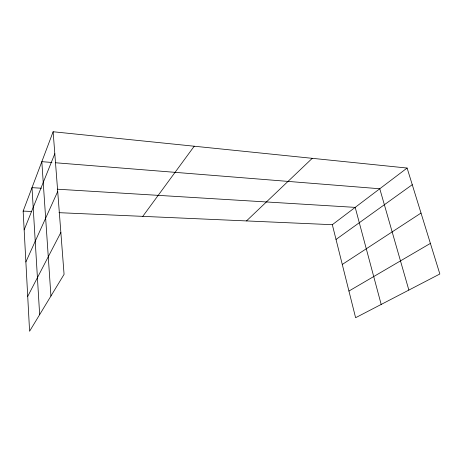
<?xml version="1.0" encoding="UTF-8"?>
<svg xmlns="http://www.w3.org/2000/svg" width="463" height="463" viewBox="0 0 463 463"><rect width="100%" height="100%" fill="white"/><g stroke="black" fill="none" stroke-linecap="round" stroke-linejoin="round"><path stroke-width="0.69" d="M53.129 131.752L64.073 274.345L29.586 331.248L23.15 211.093L53.129 131.752L407.11 168.046L439.85 273.992L355.607 317.716L332.33 224.7L407.11 168.046M24.157 229.874L54.813 153.704M25.876 261.942L57.713 191.479M27.716 296.384L60.861 232.443M142.778 216.36L194.223 146.221M246.484 220.92L312.259 158.323M336.022 239.446L412.255 184.702M342.279 264.448L421.017 213.061M348.934 291.048L430.393 243.393M23.15 211.093L31.75 211.475M58.975 212.673L332.33 224.7M41.392 188.227L32.005 187.654L39.65 314.649M57.267 189.193L355.196 207.378L381.182 304.44M51.891 162.467L41.826 161.662L50.93 296.036M55.485 162.756L379.776 188.759L408.858 290.075"/></g></svg>
